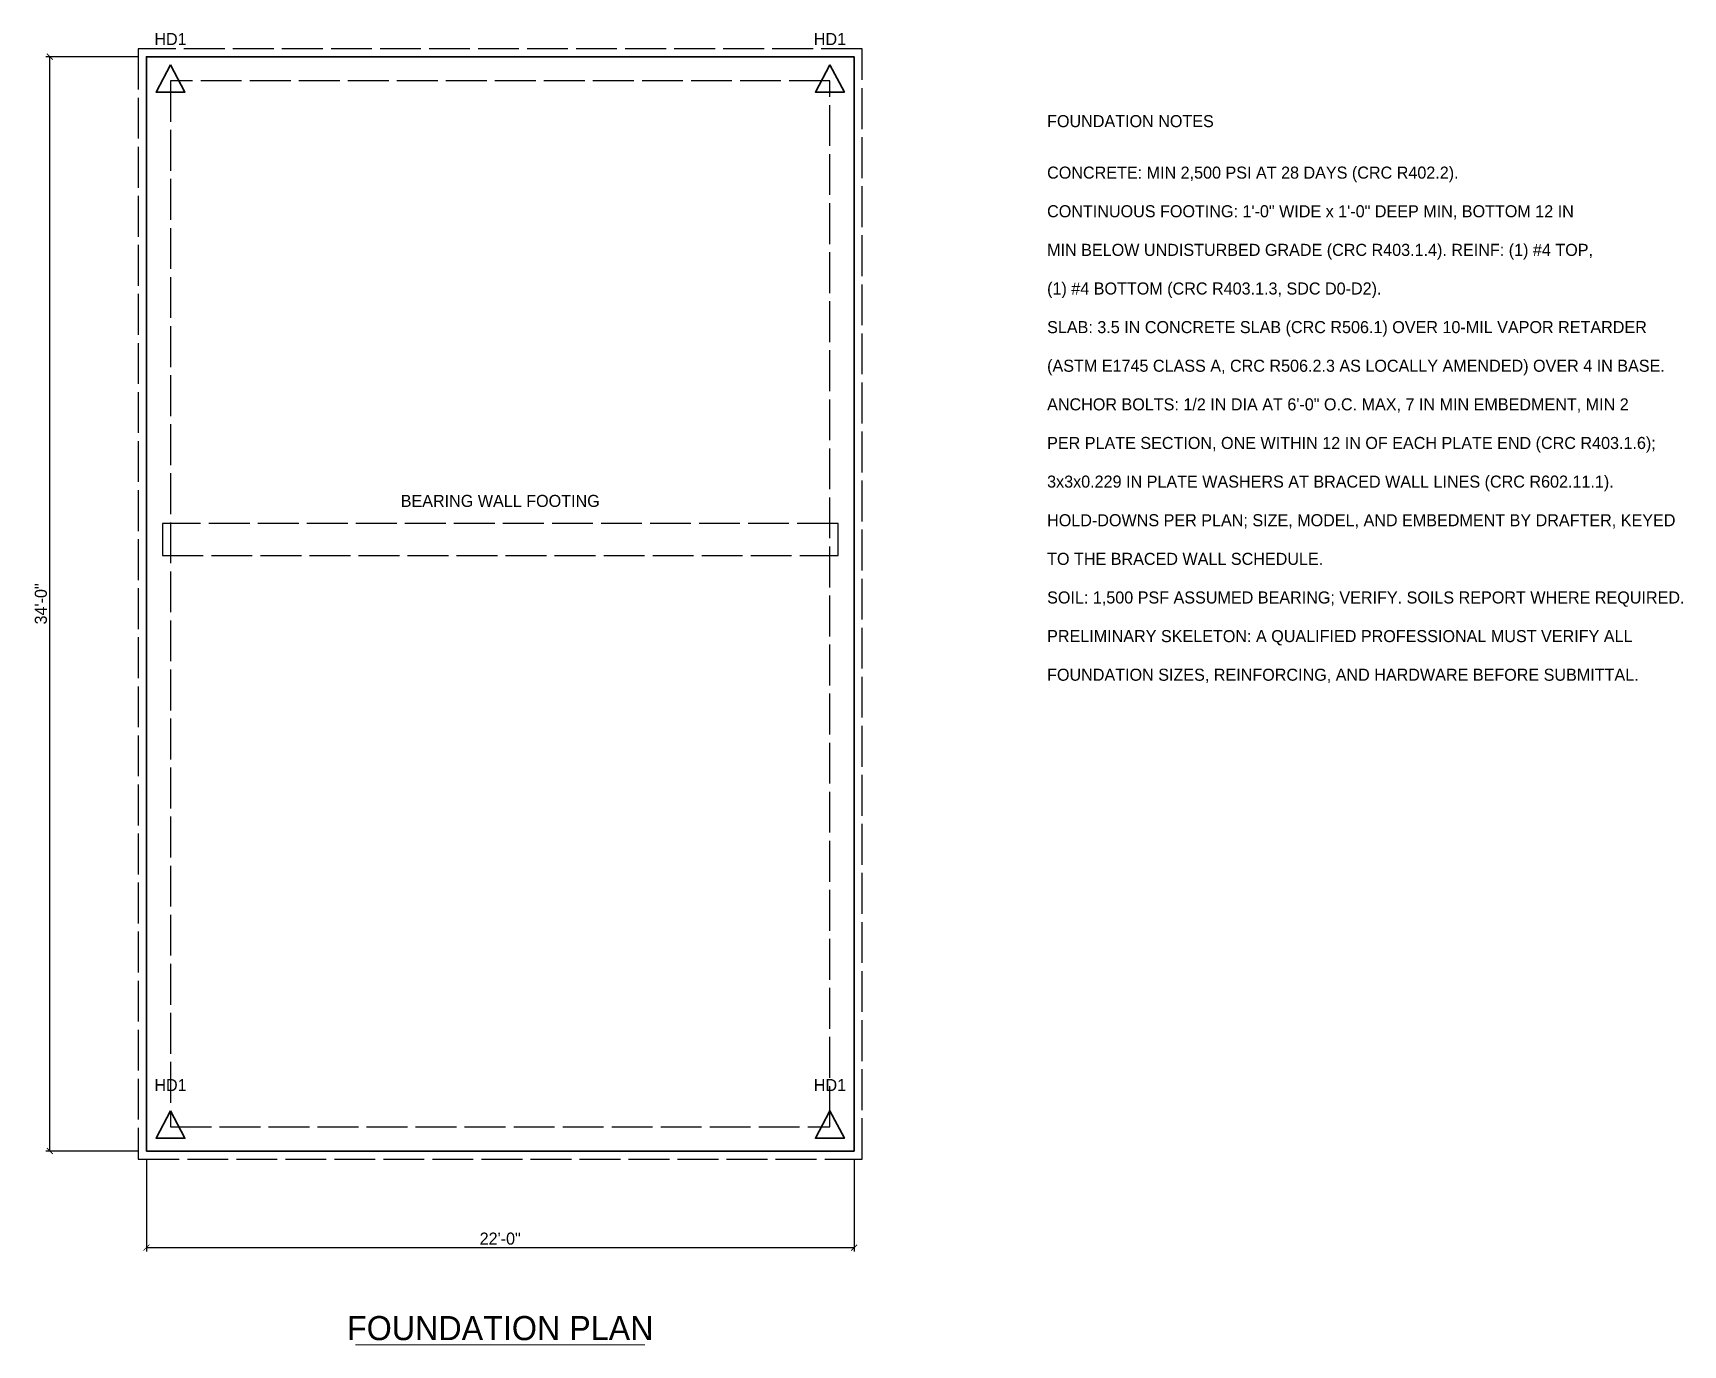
# Model space of a CAD drawing. Header units: metres. Extents: x -3.5 to 47.8, y -6 to 34.7.
import ezdxf
from ezdxf.enums import TextEntityAlignment as Align

# ---------------------------------------------------------------- set-up
doc = ezdxf.new("R2010")
doc.units = ezdxf.units.M
doc.linetypes.add('DASHED', pattern=[1.524, 1.27, -0.254])
for name, color, linetype, lineweight in [('A-ANNO-DIMS', 3, 'Continuous', 13), ('A-ANNO-TEXT', 7, 'Continuous', 18), ('S-FNDN', 7, 'Continuous', 35), ('S-FNDN-FTNG', 8, 'DASHED', 25)]:
    doc.layers.add(name, color=color, linetype=linetype, lineweight=lineweight)
doc.dimstyles.new('CODEFRAME', dxfattribs={"dimtxt": 0.375, "dimasz": 0.1875, "dimexe": 0.125, "dimexo": 0.25, "dimgap": 0.09, "dimtad": 1, "dimdec": 1, "dimblk": 'ARCHTICK', "dimcen": 2.5, "dimazin": 3, "dimtfac": 1, "dimtmove": 0, "dimatfit": 3})

# ---------------------------------------------------------------- blocks, each defined once
blk = doc.blocks.new('_ARCHTICK')
at = {"color": 0, "linetype": 'BYBLOCK', "const_width": 0.15}
blk.add_lwpolyline([(-0.5, -0.5), (0.5, 0.5)], dxfattribs=at)

msp = doc.modelspace()

# ---------------------------------------------------------------- linework, layer by layer
at = {"layer": 'A-ANNO-TEXT'}
msp.add_line((6.5, -6.025), (15.5, -6.025), dxfattribs=at)
at = {"layer": 'S-FNDN'}
for points in [[(0, 0), (22, 0), (22, 34), (0, 34)], [(0.75, 33.75), (0.3, 32.9), (1.2, 32.9)], [(21.25, 33.75), (20.8, 32.9), (21.7, 32.9)], [(0.75, 1.25), (0.3, 0.4), (1.2, 0.4)], [(21.25, 1.25), (20.8, 0.4), (21.7, 0.4)]]:
    msp.add_lwpolyline(points, close=True, dxfattribs=at)
at = {"layer": 'S-FNDN-FTNG'}
for points in [[(-0.25, -0.25), (22.25, -0.25), (22.25, 34.25), (-0.25, 34.25)], [(0.75, 0.75), (21.25, 0.75), (21.25, 33.25), (0.75, 33.25)], [(0.5, 18.5), (21.5, 18.5), (21.5, 19.5), (0.5, 19.5)]]:
    msp.add_lwpolyline(points, close=True, dxfattribs=at)

# ---------------------------------------------------------------- texts
at = {"layer": 'A-ANNO-TEXT'}
for s, height, p in [('HD1', 0.375, (0.75, 34.55)), ('HD1', 0.375, (21.25, 34.55)), ('BEARING WALL FOOTING', 0.375, (11, 20.2)), ('HD1', 0.375, (0.75, 2.05)), ('HD1', 0.375, (21.25, 2.05)), ('FOUNDATION PLAN', 0.75, (11, -5.5))]:
    msp.add_text(s, height=height, dxfattribs=at).set_placement(p, align=Align.MIDDLE_CENTER)
for s, p in [('FOUNDATION NOTES', (28, 32)), ('CONCRETE: MIN 2,500 PSI AT 28 DAYS (CRC R402.2).', (28, 30.4)), ('CONTINUOUS FOOTING: 1\'-0" WIDE x 1\'-0" DEEP MIN, BOTTOM 12 IN', (28, 29.2)), ('MIN BELOW UNDISTURBED GRADE (CRC R403.1.4). REINF: (1) #4 TOP,', (28, 28)), ('(1) #4 BOTTOM (CRC R403.1.3, SDC D0-D2).', (28, 26.8)), ('SLAB: 3.5 IN CONCRETE SLAB (CRC R506.1) OVER 10-MIL VAPOR RETARDER', (28, 25.6)), ('(ASTM E1745 CLASS A, CRC R506.2.3 AS LOCALLY AMENDED) OVER 4 IN BASE.', (28, 24.4)), ('ANCHOR BOLTS: 1/2 IN DIA AT 6\'-0" O.C. MAX, 7 IN MIN EMBEDMENT, MIN 2', (28, 23.2)), ('PER PLATE SECTION, ONE WITHIN 12 IN OF EACH PLATE END (CRC R403.1.6);', (28, 22)), ('3x3x0.229 IN PLATE WASHERS AT BRACED WALL LINES (CRC R602.11.1).', (28, 20.8)), ('HOLD-DOWNS PER PLAN; SIZE, MODEL, AND EMBEDMENT BY DRAFTER, KEYED', (28, 19.6)), ('TO THE BRACED WALL SCHEDULE.', (28, 18.4)), ('SOIL: 1,500 PSF ASSUMED BEARING; VERIFY. SOILS REPORT WHERE REQUIRED.', (28, 17.2)), ('PRELIMINARY SKELETON: A QUALIFIED PROFESSIONAL MUST VERIFY ALL', (28, 16)), ('FOUNDATION SIZES, REINFORCING, AND HARDWARE BEFORE SUBMITTAL.', (28, 14.8))]:
    msp.add_text(s, height=0.375, dxfattribs=at).set_placement(p, align=Align.MIDDLE_LEFT)

# ---------------------------------------------------------------- dimensions: what is measured, and where the dimension line sits
at = {"layer": 'A-ANNO-DIMS'}
msp.add_linear_dim(base=(-3, 0), p1=(0, 0), p2=(0, 34), angle=90, text='34\'-0"', dimstyle='CODEFRAME', dxfattribs=at).render()
msp.add_linear_dim(base=(0, -3), p1=(0, 0), p2=(22, 0), text='22\'-0"', dimstyle='CODEFRAME', dxfattribs=at).render()

doc.saveas('drawing.dxf')
